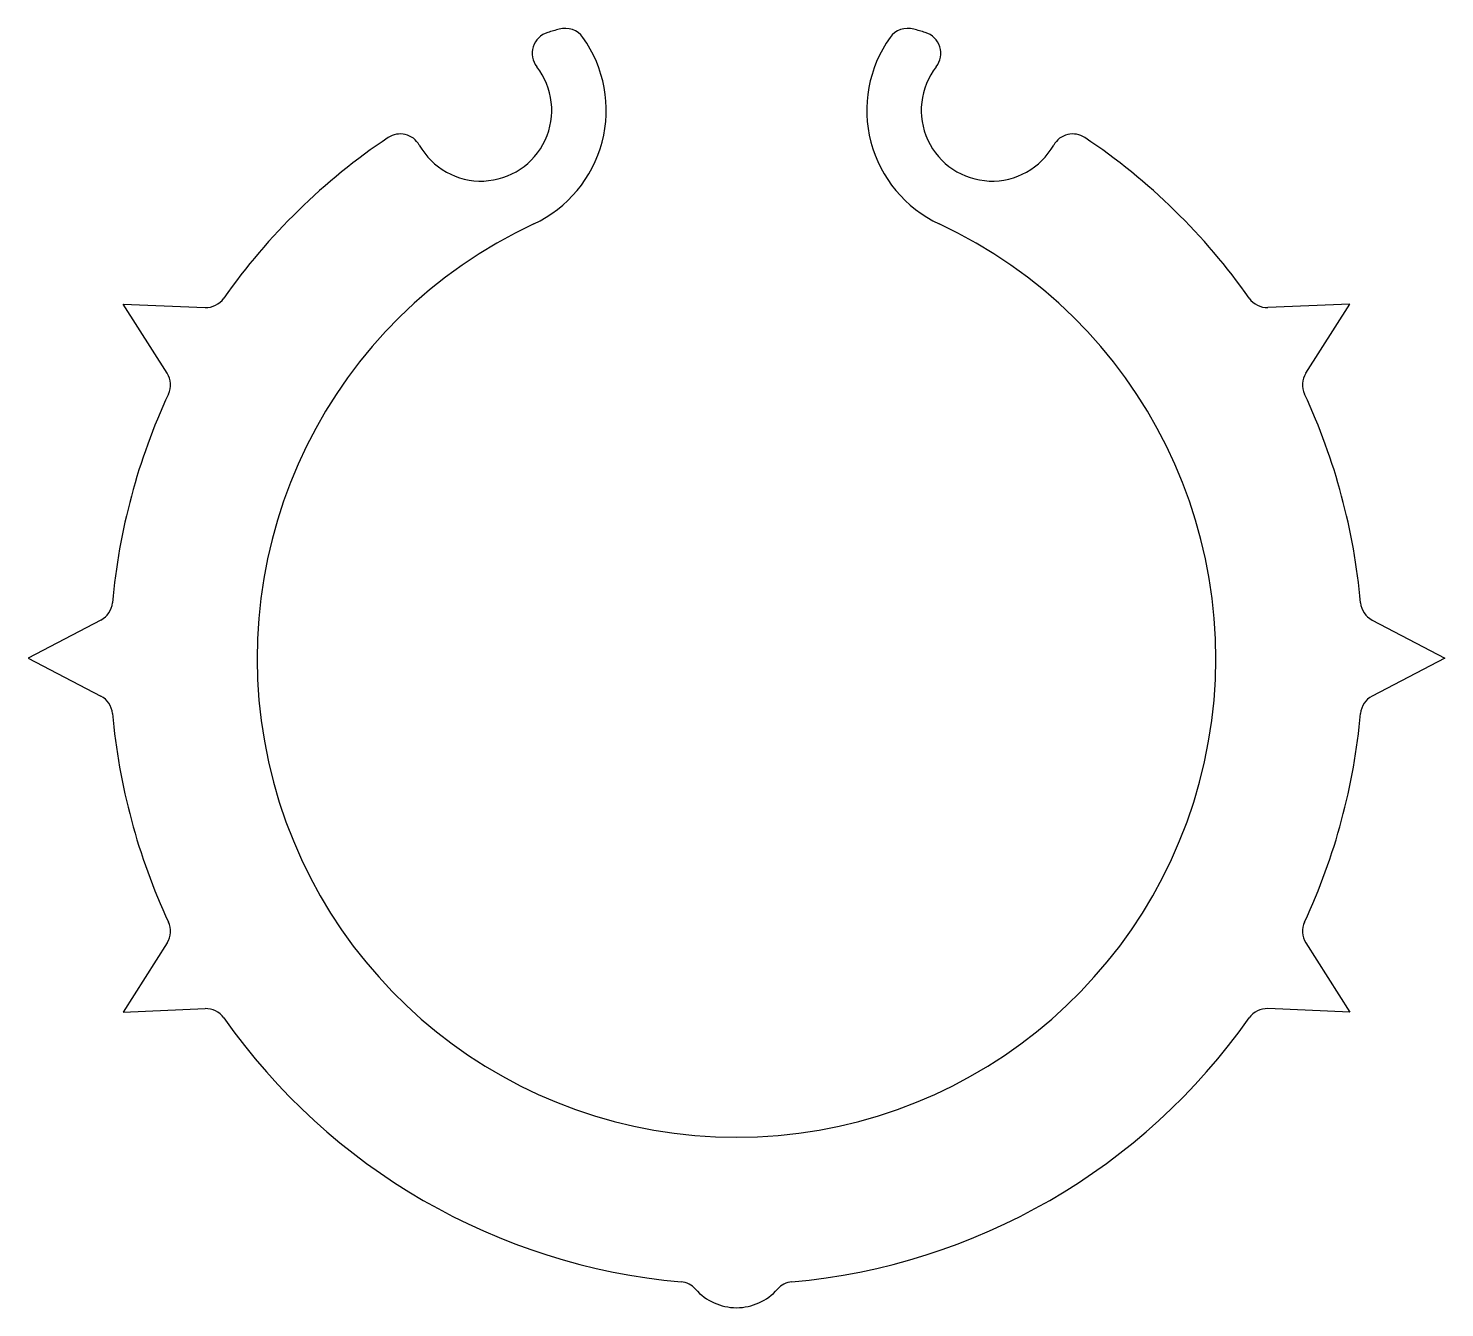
# Model space of a CAD drawing. Header units: millimetres. Extents: x -3.25 to 3.25, y -2.98 to 2.89.
import ezdxf

# ---------------------------------------------------------------- set-up
doc = ezdxf.new("R2010")
doc.units = ezdxf.units.MM

msp = doc.modelspace()

# ---------------------------------------------------------------- linework, layer by layer
at = {"color": 7, "linetype": 'Continuous', "lineweight": 25}
for p, q in [((-2.8146, 1.625), (-2.439, 1.6095)), ((-2.6134, 1.3075), (-2.8146, 1.625)), ((2.8146, 1.625), (2.439, 1.6095)), ((2.6134, 1.3075), (2.8146, 1.625)), ((-2.917, 0.1744), (-3.25, 0)), ((2.917, 0.1744), (3.25, 0)), ((-3.25, 0), (-2.917, -0.1744)), ((3.25, 0), (2.917, -0.1744)), ((-2.6134, -1.3075), (-2.8146, -1.625)), ((2.6134, -1.3075), (2.8146, -1.625)), ((-2.8146, -1.625), (-2.439, -1.6095)), ((2.8146, -1.625), (2.439, -1.6095))]:
    msp.add_line(p, q, dxfattribs=at)
for centre, radius, start, end in [((-0.8377, 2.7764), 0.1, 106.78882, 217.9538), ((0, 0), 3, 105.73437, 106.78882), ((-0.7864, 2.7913), 0.1, 35.57365, 105.73437), ((0.7864, 2.7913), 0.1, 74.26563, 144.42635), ((0, 0), 3, 73.21118, 74.26563), ((0.8377, 2.7764), 0.1, 322.0462, 73.21118), ((-1.1728, 2.515), 0.575, 295, 35.57365), ((1.1728, 2.515), 0.575, 144.42635, 245), ((-1.1728, 2.515), 0.325, 209.39181, 37.9538), ((1.1728, 2.515), 0.325, 142.0462, 330.60819), ((-1.5431, 2.3064), 0.1, 29.39181, 123.78363), ((1.5431, 2.3064), 0.1, 56.21637, 150.60819), ((0, 0), 2.875, 123.78363, 144.92885), ((0, 0), 2.875, 35.07115, 56.21637), ((0, 0), 2.2, 115, 65), ((-2.4349, 1.7094), 0.1, 267.63692, 324.92885), ((2.4349, 1.7094), 0.1, 215.07115, 272.36308), ((-2.6978, 1.2539), 0.1, 335.07115, 32.36308), ((2.6978, 1.2539), 0.1, 147.63692, 204.92885), ((0, 0), 2.875, 155.07115, 174.92885), ((0, 0), 2.875, 5.07115, 24.92885), ((-2.9634, 0.263), 0.1, 297.63692, 354.92885), ((2.9634, 0.263), 0.1, 185.07115, 242.36308), ((-2.9634, -0.263), 0.1, 5.07115, 62.36308), ((2.9634, -0.263), 0.1, 117.63692, 174.92885), ((0, 0), 2.875, 185.07115, 204.92885), ((0, 0), 2.875, 335.07115, 354.92885), ((-2.6978, -1.2539), 0.1, 327.63692, 24.92885), ((2.6978, -1.2539), 0.1, 155.07115, 212.36308), ((-2.4349, -1.7094), 0.1, 35.07115, 92.36308), ((2.4349, -1.7094), 0.1, 87.63692, 144.92885), ((0, 0), 2.875, 215.07115, 264.92885), ((0, 0), 2.875, 275.07115, 324.92885), ((-0.263, -2.9634), 0.1, 41.2935, 84.92885), ((0, -2.7324), 0.25, 221.2935, 318.7065), ((0.263, -2.9634), 0.1, 95.07115, 138.7065)]:
    msp.add_arc(centre, radius, start, end, dxfattribs=at)

doc.saveas('drawing.dxf')
